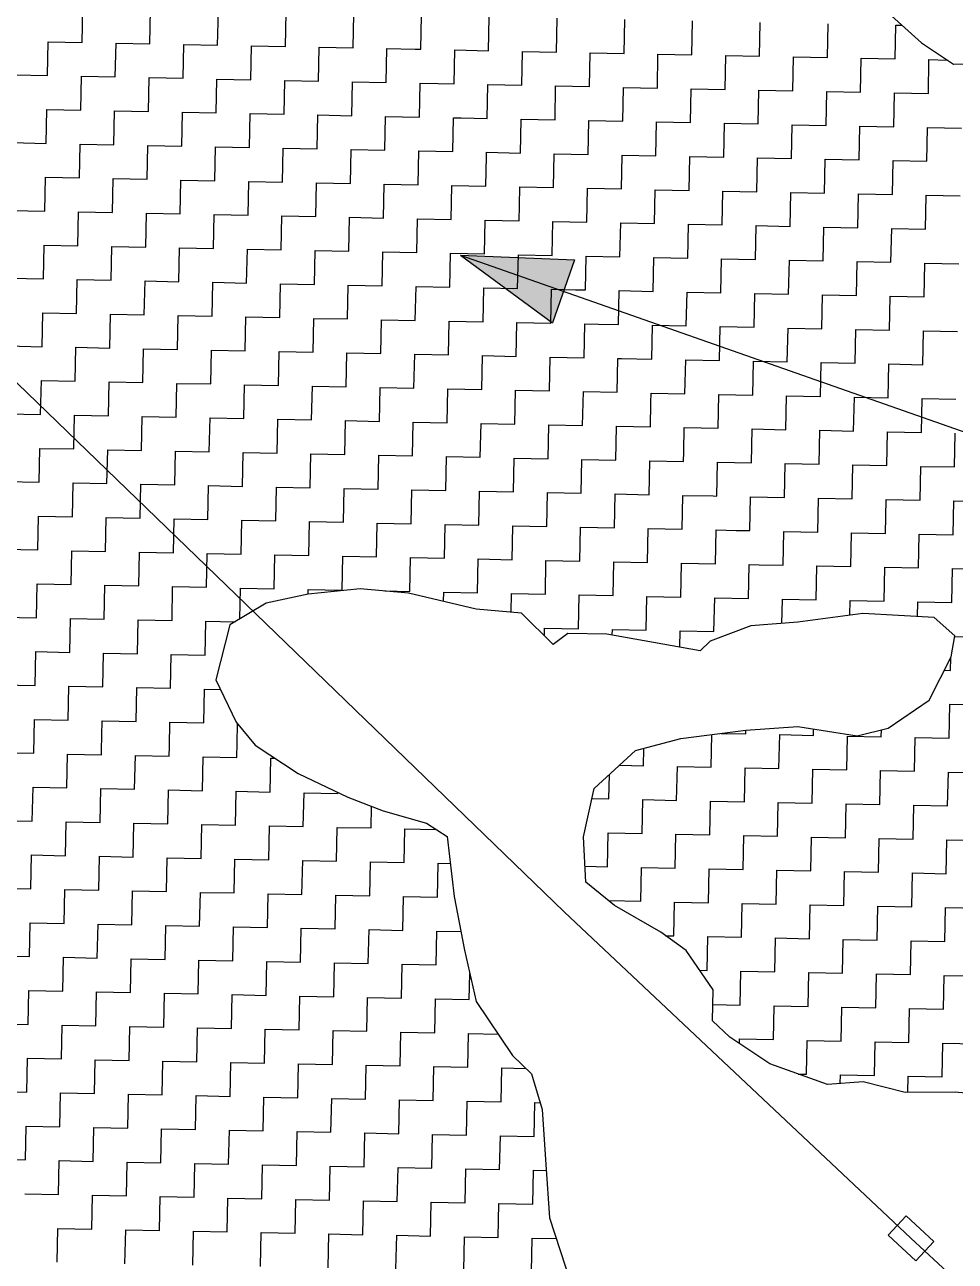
# Model space of a CAD drawing. Header units: metres. Extents: x 276691 to 279396, y 2061581 to 2064323.
# Drawn here: x 278993.2 to 279164.4, y 2063577.7 to 2063805 of the extents above; entities that cross this region are included whole.
import ezdxf

# ---------------------------------------------------------------- set-up
doc = ezdxf.new("R2010")
doc.units = ezdxf.units.M
doc.layers.add('POLY_HATCH', color=12, linetype='Continuous')
doc.layers.add('POLY_PARCEL', color=6, linetype='Continuous')

msp = doc.modelspace()

# ---------------------------------------------------------------- hatches: boundary and pattern name
h = msp.add_hatch(color=256)
h.paths.add_polyline_path([(279092.31, 2063756.03), (279094.34, 2063761.82), (279073.37, 2063762.67)])
h.paths.add_polyline_path([(279073.37, 2063762.67), (279090.28, 2063750.23), (279092.31, 2063756.03)])

# ---------------------------------------------------------------- linework, layer by layer
for points in [[(279073.37, 2063762.67), (279187.5, 2063722.65)], [(279073.37, 2063762.67), (279090.28, 2063750.23)], [(279073.37, 2063762.67), (279094.34, 2063761.82)], [(279094.34, 2063761.82), (279090.28, 2063750.23)]]:
    msp.add_lwpolyline(points)
msp.add_lwpolyline([(279155.33, 2063586.03), (279160.42, 2063581.32), (279157.16, 2063577.8), (279152.07, 2063582.51)], close=True)
at = {"layer": 'POLY_HATCH', "linetype": 'Continuous'}
for p, q in [((279003.8, 2063801.79), (279003.93, 2063808.02)), ((279016.26, 2063801.53), (279016.39, 2063807.76)), ((279028.72, 2063801.28), (279028.85, 2063807.51)), ((279041.18, 2063801.02), (279041.31, 2063807.25)), ((279053.64, 2063800.77), (279053.77, 2063807)), ((279066.1, 2063800.51), (279066.23, 2063806.74)), ((279078.56, 2063800.26), (279078.69, 2063806.49)), ((279091.02, 2063800.01), (279091.15, 2063806.24)), ((279103.48, 2063799.75), (279103.61, 2063805.98)), ((279115.94, 2063799.5), (279116.07, 2063805.73)), ((279128.4, 2063799.24), (279128.53, 2063805.47)), ((279140.86, 2063798.99), (279140.99, 2063805.22)), ((279153.32, 2063798.73), (279153.45, 2063804.96)), ((279153.45, 2063804.96), (279154.59, 2063804.94)), ((278997.44, 2063795.68), (278997.57, 2063801.91)), ((278997.57, 2063801.91), (279003.8, 2063801.79)), ((279009.9, 2063795.43), (279010.03, 2063801.66)), ((279010.03, 2063801.66), (279016.26, 2063801.53)), ((279022.36, 2063795.18), (279022.49, 2063801.41)), ((279022.49, 2063801.41), (279028.72, 2063801.28)), ((279034.82, 2063794.92), (279034.95, 2063801.15)), ((279034.95, 2063801.15), (279041.18, 2063801.02)), ((279047.28, 2063794.67), (279047.41, 2063800.9)), ((279047.41, 2063800.9), (279053.64, 2063800.77)), ((279059.74, 2063794.41), (279059.87, 2063800.64)), ((279059.87, 2063800.64), (279065.05, 2063800.54)), ((279065.05, 2063800.54), (279066.1, 2063800.51)), ((279072.2, 2063794.16), (279072.33, 2063800.39)), ((279072.33, 2063800.39), (279078.56, 2063800.26)), ((279084.66, 2063793.9), (279084.79, 2063800.13)), ((279084.79, 2063800.13), (279091.02, 2063800.01)), ((279097.13, 2063793.65), (279097.25, 2063799.88)), ((279097.25, 2063799.88), (279103.48, 2063799.75)), ((279109.59, 2063793.39), (279109.71, 2063799.62)), ((279109.71, 2063799.62), (279115.94, 2063799.5)), ((279122.05, 2063793.14), (279122.17, 2063799.37)), ((279122.17, 2063799.37), (279128.4, 2063799.24)), ((279134.51, 2063792.88), (279134.63, 2063799.11)), ((279134.63, 2063799.11), (279140.86, 2063798.99)), ((279146.97, 2063792.63), (279147.09, 2063798.86)), ((279147.09, 2063798.86), (279153.32, 2063798.73)), ((279159.43, 2063792.38), (279159.55, 2063798.61)), ((279159.55, 2063798.61), (279162.89, 2063798.54)), ((278991.21, 2063795.81), (278997.44, 2063795.68)), ((279003.54, 2063789.33), (279003.67, 2063795.56)), ((279003.67, 2063795.56), (279009.9, 2063795.43)), ((279016.01, 2063789.07), (279016.13, 2063795.3)), ((279016.13, 2063795.3), (279022.36, 2063795.18)), ((279028.47, 2063788.82), (279028.59, 2063795.05)), ((279028.59, 2063795.05), (279034.82, 2063794.92)), ((279040.93, 2063788.56), (279041.05, 2063794.79)), ((279041.05, 2063794.79), (279047.28, 2063794.67)), ((279053.39, 2063788.31), (279053.51, 2063794.54)), ((279053.51, 2063794.54), (279059.74, 2063794.41)), ((279065.85, 2063788.05), (279065.97, 2063794.28)), ((279065.97, 2063794.28), (279069.26, 2063794.22)), ((279069.26, 2063794.22), (279072.2, 2063794.16)), ((279078.31, 2063787.8), (279078.43, 2063794.03)), ((279078.43, 2063794.03), (279084.66, 2063793.9)), ((279090.77, 2063787.55), (279090.89, 2063793.78)), ((279090.89, 2063793.78), (279097.13, 2063793.65)), ((279103.23, 2063787.29), (279103.36, 2063793.52)), ((279103.36, 2063793.52), (279109.59, 2063793.39)), ((279115.69, 2063787.04), (279115.82, 2063793.27)), ((279115.82, 2063793.27), (279122.05, 2063793.14)), ((279128.15, 2063786.78), (279128.28, 2063793.01)), ((279128.28, 2063793.01), (279134.51, 2063792.88)), ((279140.61, 2063786.53), (279140.74, 2063792.76)), ((279140.74, 2063792.76), (279146.97, 2063792.63)), ((279153.07, 2063786.27), (279153.2, 2063792.5)), ((279153.2, 2063792.5), (279159.43, 2063792.38)), ((278997.19, 2063783.22), (278997.31, 2063789.45)), ((278997.31, 2063789.45), (279003.54, 2063789.33)), ((279009.65, 2063782.97), (279009.77, 2063789.2)), ((279009.77, 2063789.2), (279016.01, 2063789.07)), ((279022.11, 2063782.72), (279022.24, 2063788.95)), ((279022.24, 2063788.95), (279028.47, 2063788.82)), ((279034.57, 2063782.46), (279034.7, 2063788.69)), ((279034.7, 2063788.69), (279040.93, 2063788.56)), ((279047.03, 2063782.21), (279047.16, 2063788.44)), ((279047.16, 2063788.44), (279053.39, 2063788.31)), ((279059.49, 2063781.95), (279059.62, 2063788.18)), ((279059.62, 2063788.18), (279065.85, 2063788.05)), ((279071.95, 2063781.7), (279072.08, 2063787.93)), ((279072.08, 2063787.93), (279073.48, 2063787.9)), ((279073.48, 2063787.9), (279078.31, 2063787.8)), ((279084.41, 2063781.44), (279084.54, 2063787.67)), ((279084.54, 2063787.67), (279090.77, 2063787.55)), ((279096.87, 2063781.19), (279097, 2063787.42)), ((279097, 2063787.42), (279103.23, 2063787.29)), ((279109.33, 2063780.93), (279109.46, 2063787.16)), ((279109.46, 2063787.16), (279115.69, 2063787.04)), ((279121.79, 2063780.68), (279121.92, 2063786.91)), ((279121.92, 2063786.91), (279128.15, 2063786.78)), ((279134.25, 2063780.42), (279134.38, 2063786.65)), ((279134.38, 2063786.65), (279140.61, 2063786.53)), ((279146.71, 2063780.17), (279146.84, 2063786.4)), ((279146.84, 2063786.4), (279153.07, 2063786.27)), ((279159.17, 2063779.92), (279159.3, 2063786.15)), ((279159.3, 2063786.15), (279165.53, 2063786.02)), ((278990.96, 2063783.35), (278997.19, 2063783.22)), ((279003.29, 2063776.87), (279003.42, 2063783.1)), ((279003.42, 2063783.1), (279009.65, 2063782.97)), ((279015.75, 2063776.61), (279015.88, 2063782.84)), ((279015.88, 2063782.84), (279022.11, 2063782.72)), ((279028.21, 2063776.36), (279028.34, 2063782.59)), ((279028.34, 2063782.59), (279034.57, 2063782.46)), ((279040.67, 2063776.1), (279040.8, 2063782.33)), ((279040.8, 2063782.33), (279047.03, 2063782.21)), ((279053.13, 2063775.85), (279053.26, 2063782.08)), ((279053.26, 2063782.08), (279059.49, 2063781.95)), ((279065.59, 2063775.59), (279065.72, 2063781.82)), ((279065.72, 2063781.82), (279071.95, 2063781.7)), ((279078.17, 2063780.88), (279078.18, 2063781.57)), ((279078.18, 2063781.57), (279084.41, 2063781.44)), ((279090.51, 2063775.08), (279090.64, 2063781.32)), ((279090.64, 2063781.32), (279096.87, 2063781.19)), ((279078.05, 2063775.34), (279078.17, 2063780.88)), ((279102.97, 2063774.83), (279103.1, 2063781.06)), ((279103.1, 2063781.06), (279109.33, 2063780.93)), ((279115.43, 2063774.58), (279115.56, 2063780.81)), ((279115.56, 2063780.81), (279121.79, 2063780.68)), ((279127.89, 2063774.32), (279128.02, 2063780.55)), ((279128.02, 2063780.55), (279134.25, 2063780.42)), ((279140.35, 2063774.07), (279140.48, 2063780.3)), ((279140.48, 2063780.3), (279146.71, 2063780.17)), ((279152.82, 2063773.81), (279152.94, 2063780.04)), ((279152.94, 2063780.04), (279159.17, 2063779.92)), ((278996.93, 2063770.76), (278997.06, 2063776.99)), ((278997.06, 2063776.99), (279003.29, 2063776.87)), ((279009.39, 2063770.51), (279009.52, 2063776.74)), ((279009.52, 2063776.74), (279015.75, 2063776.61)), ((279021.85, 2063770.25), (279021.98, 2063776.48)), ((279021.98, 2063776.48), (279028.21, 2063776.36)), ((279034.31, 2063770), (279034.44, 2063776.23)), ((279034.44, 2063776.23), (279040.67, 2063776.1)), ((279046.77, 2063769.75), (279046.9, 2063775.98)), ((279046.9, 2063775.98), (279053.13, 2063775.85)), ((279059.23, 2063769.49), (279059.36, 2063775.72)), ((279059.36, 2063775.72), (279065.59, 2063775.59)), ((279071.7, 2063769.24), (279071.82, 2063775.47)), ((279071.82, 2063775.47), (279078.05, 2063775.34)), ((279084.21, 2063771.81), (279084.28, 2063775.21)), ((279084.28, 2063775.21), (279090.51, 2063775.08)), ((279096.62, 2063768.73), (279096.74, 2063774.96)), ((279096.74, 2063774.96), (279102.97, 2063774.83)), ((279109.08, 2063768.47), (279109.2, 2063774.7)), ((279109.2, 2063774.7), (279115.43, 2063774.58)), ((279121.54, 2063768.22), (279121.66, 2063774.45)), ((279121.66, 2063774.45), (279127.89, 2063774.32)), ((279134, 2063767.96), (279134.12, 2063774.19)), ((279134.12, 2063774.19), (279140.35, 2063774.07)), ((279146.46, 2063767.71), (279146.58, 2063773.94)), ((279146.58, 2063773.94), (279152.82, 2063773.81)), ((279158.92, 2063767.45), (279159.05, 2063773.68)), ((279159.05, 2063773.68), (279165.28, 2063773.56)), ((278990.7, 2063770.89), (278996.93, 2063770.76)), ((279003.04, 2063764.41), (279003.16, 2063770.64)), ((279003.16, 2063770.64), (279009.39, 2063770.51)), ((279015.5, 2063764.15), (279015.62, 2063770.38)), ((279015.62, 2063770.38), (279021.85, 2063770.25)), ((279027.96, 2063763.9), (279028.08, 2063770.13)), ((279028.08, 2063770.13), (279034.31, 2063770)), ((279040.42, 2063763.64), (279040.54, 2063769.87)), ((279040.54, 2063769.87), (279046.77, 2063769.75)), ((279084.16, 2063768.98), (279084.21, 2063771.81)), ((279052.88, 2063763.39), (279053, 2063769.62)), ((279053, 2063769.62), (279059.23, 2063769.49)), ((279065.34, 2063763.13), (279065.46, 2063769.36)), ((279065.46, 2063769.36), (279071.7, 2063769.24)), ((279077.8, 2063762.88), (279077.93, 2063769.11)), ((279077.93, 2063769.11), (279084.16, 2063768.98)), ((279090.26, 2063762.75), (279090.39, 2063768.85)), ((279090.39, 2063768.85), (279096.62, 2063768.73)), ((279102.72, 2063762.37), (279102.85, 2063768.6)), ((279102.85, 2063768.6), (279109.08, 2063768.47)), ((279115.18, 2063762.12), (279115.31, 2063768.35)), ((279115.31, 2063768.35), (279121.54, 2063768.22)), ((279127.64, 2063761.86), (279127.77, 2063768.09)), ((279127.77, 2063768.09), (279134, 2063767.96)), ((279140.1, 2063761.61), (279140.23, 2063767.84)), ((279140.23, 2063767.84), (279146.46, 2063767.71)), ((279152.56, 2063761.35), (279152.69, 2063767.58)), ((279152.69, 2063767.58), (279158.92, 2063767.45)), ((278996.68, 2063758.3), (278996.81, 2063764.53)), ((278996.81, 2063764.53), (279003.04, 2063764.41)), ((279009.14, 2063758.05), (279009.27, 2063764.28)), ((279009.27, 2063764.28), (279015.5, 2063764.15)), ((279021.6, 2063757.79), (279021.73, 2063764.02)), ((279021.73, 2063764.02), (279027.96, 2063763.9)), ((279034.06, 2063757.54), (279034.19, 2063763.77)), ((279034.19, 2063763.77), (279040.42, 2063763.64)), ((279046.52, 2063757.29), (279046.65, 2063763.52)), ((279046.65, 2063763.52), (279052.88, 2063763.39)), ((279058.98, 2063757.03), (279059.11, 2063763.26)), ((279059.11, 2063763.26), (279065.34, 2063763.13)), ((279071.44, 2063756.78), (279071.57, 2063763.01)), ((279071.57, 2063763.01), (279077.8, 2063762.88)), ((279083.9, 2063756.52), (279084.03, 2063762.75)), ((279084.03, 2063762.75), (279090.26, 2063762.62)), ((279090.26, 2063762.62), (279090.26, 2063762.75)), ((279096.36, 2063756.27), (279096.49, 2063762.5)), ((279096.49, 2063762.5), (279102.72, 2063762.37)), ((279108.82, 2063756.01), (279108.95, 2063762.24)), ((279108.95, 2063762.24), (279115.18, 2063762.12)), ((279121.28, 2063755.76), (279121.41, 2063761.99)), ((279121.41, 2063761.99), (279127.64, 2063761.86)), ((279133.74, 2063755.5), (279133.87, 2063761.73)), ((279133.87, 2063761.73), (279140.1, 2063761.61)), ((279146.2, 2063755.25), (279146.33, 2063761.48)), ((279146.33, 2063761.48), (279152.56, 2063761.35)), ((279158.66, 2063754.99), (279158.79, 2063761.22)), ((279158.79, 2063761.22), (279165.02, 2063761.1)), ((278990.45, 2063758.43), (278996.68, 2063758.3)), ((279002.78, 2063751.95), (279002.91, 2063758.18)), ((279002.91, 2063758.18), (279009.14, 2063758.05)), ((279015.24, 2063751.69), (279015.37, 2063757.92)), ((279015.37, 2063757.92), (279021.6, 2063757.79)), ((279027.7, 2063751.44), (279027.83, 2063757.67)), ((279027.83, 2063757.67), (279034.06, 2063757.54)), ((279040.16, 2063751.18), (279040.29, 2063757.41)), ((279040.29, 2063757.41), (279046.52, 2063757.29)), ((279052.62, 2063750.93), (279052.75, 2063757.16)), ((279052.75, 2063757.16), (279058.98, 2063757.03)), ((279065.08, 2063750.67), (279065.21, 2063756.9)), ((279065.21, 2063756.9), (279071.44, 2063756.78)), ((279077.54, 2063750.42), (279077.67, 2063756.65)), ((279077.67, 2063756.65), (279083.9, 2063756.52)), ((279090, 2063750.16), (279090.13, 2063756.39)), ((279090.13, 2063756.39), (279094.56, 2063756.3)), ((279094.56, 2063756.3), (279096.36, 2063756.27)), ((279102.46, 2063749.91), (279102.59, 2063756.14)), ((279102.59, 2063756.14), (279108.82, 2063756.01)), ((279114.92, 2063749.65), (279115.05, 2063755.89)), ((279115.05, 2063755.89), (279121.28, 2063755.76)), ((279127.39, 2063749.4), (279127.51, 2063755.63)), ((279127.51, 2063755.63), (279133.74, 2063755.5)), ((279139.85, 2063749.15), (279139.97, 2063755.38)), ((279139.97, 2063755.38), (279146.2, 2063755.25)), ((279152.31, 2063748.89), (279152.43, 2063755.12)), ((279152.43, 2063755.12), (279158.66, 2063754.99)), ((278996.42, 2063745.84), (278996.55, 2063752.07)), ((278996.55, 2063752.07), (279002.78, 2063751.95)), ((279008.88, 2063745.59), (279009.01, 2063751.82)), ((279009.01, 2063751.82), (279015.24, 2063751.69)), ((279021.34, 2063745.33), (279021.47, 2063751.56)), ((279021.47, 2063751.56), (279027.7, 2063751.44)), ((279033.8, 2063745.08), (279033.93, 2063751.31)), ((279033.93, 2063751.31), (279040.16, 2063751.18)), ((279046.27, 2063744.82), (279046.39, 2063751.05)), ((279046.39, 2063751.05), (279052.62, 2063750.93)), ((279058.73, 2063744.57), (279058.85, 2063750.8)), ((279058.85, 2063750.8), (279065.08, 2063750.67)), ((279071.19, 2063744.32), (279071.31, 2063750.55)), ((279071.31, 2063750.55), (279077.54, 2063750.42)), ((279083.65, 2063744.06), (279083.77, 2063750.29)), ((279083.77, 2063750.29), (279090, 2063750.16)), ((279096.11, 2063743.81), (279096.23, 2063750.04)), ((279096.23, 2063750.04), (279098.78, 2063749.98)), ((279098.78, 2063749.98), (279102.46, 2063749.91)), ((279108.57, 2063743.55), (279108.69, 2063749.78)), ((279108.69, 2063749.78), (279114.92, 2063749.65)), ((279121.03, 2063743.3), (279121.15, 2063749.53)), ((279121.15, 2063749.53), (279127.39, 2063749.4)), ((279133.49, 2063743.04), (279133.62, 2063749.27)), ((279133.62, 2063749.27), (279139.85, 2063749.15)), ((279145.95, 2063742.79), (279146.08, 2063749.02)), ((279146.08, 2063749.02), (279152.31, 2063748.89)), ((279158.41, 2063742.53), (279158.54, 2063748.76)), ((279158.54, 2063748.76), (279164.77, 2063748.64)), ((278990.19, 2063745.97), (278996.42, 2063745.84)), ((279002.53, 2063739.49), (279002.65, 2063745.72)), ((279002.65, 2063745.72), (279008.88, 2063745.59)), ((279014.99, 2063739.23), (279015.11, 2063745.46)), ((279015.11, 2063745.46), (279021.34, 2063745.33)), ((279027.45, 2063738.98), (279027.57, 2063745.21)), ((279027.57, 2063745.21), (279033.8, 2063745.08)), ((279039.91, 2063738.72), (279040.04, 2063744.95)), ((279040.04, 2063744.95), (279046.27, 2063744.82)), ((279052.37, 2063738.47), (279052.5, 2063744.7)), ((279052.5, 2063744.7), (279058.73, 2063744.57)), ((279064.83, 2063738.21), (279064.96, 2063744.44)), ((279064.96, 2063744.44), (279071.19, 2063744.32)), ((279077.29, 2063737.96), (279077.42, 2063744.19)), ((279077.42, 2063744.19), (279083.65, 2063744.06)), ((279089.75, 2063737.7), (279089.88, 2063743.93)), ((279089.88, 2063743.93), (279096.11, 2063743.81)), ((279102.21, 2063737.45), (279102.34, 2063743.68)), ((279102.34, 2063743.68), (279102.99, 2063743.67)), ((279102.99, 2063743.67), (279108.57, 2063743.55)), ((279114.67, 2063737.19), (279114.8, 2063743.42)), ((279114.8, 2063743.42), (279121.03, 2063743.3)), ((279127.13, 2063736.94), (279127.26, 2063743.17)), ((279127.26, 2063743.17), (279133.49, 2063743.04)), ((279139.59, 2063736.69), (279139.72, 2063742.92)), ((279139.72, 2063742.92), (279145.95, 2063742.79)), ((279152.05, 2063736.43), (279152.18, 2063742.66)), ((279152.18, 2063742.66), (279158.41, 2063742.53)), ((278996.17, 2063733.38), (278996.3, 2063739.61)), ((278996.3, 2063739.61), (279002.53, 2063739.49)), ((279008.63, 2063733.13), (279008.76, 2063739.36)), ((279008.76, 2063739.36), (279014.99, 2063739.23)), ((279021.09, 2063732.87), (279021.22, 2063739.1)), ((279021.22, 2063739.1), (279027.45, 2063738.98)), ((279033.55, 2063732.62), (279033.68, 2063738.85)), ((279033.68, 2063738.85), (279039.91, 2063738.72)), ((279046.01, 2063732.36), (279046.14, 2063738.59)), ((279046.14, 2063738.59), (279052.37, 2063738.47)), ((279058.47, 2063732.11), (279058.6, 2063738.34)), ((279058.6, 2063738.34), (279064.83, 2063738.21)), ((279070.93, 2063731.86), (279071.06, 2063738.09)), ((279071.06, 2063738.09), (279077.29, 2063737.96)), ((279083.39, 2063731.6), (279083.52, 2063737.83)), ((279083.52, 2063737.83), (279089.75, 2063737.7)), ((279095.85, 2063731.35), (279095.98, 2063737.58)), ((279095.98, 2063737.58), (279102.21, 2063737.45)), ((279108.4, 2063735.56), (279108.44, 2063737.32)), ((279108.44, 2063737.32), (279114.67, 2063737.19)), ((279120.77, 2063730.84), (279120.9, 2063737.07)), ((279120.9, 2063737.07), (279127.13, 2063736.94)), ((279133.23, 2063730.58), (279133.36, 2063736.81)), ((279133.36, 2063736.81), (279139.59, 2063736.69)), ((279145.69, 2063730.33), (279145.82, 2063736.56)), ((279145.82, 2063736.56), (279152.05, 2063736.43)), ((279158.15, 2063730.07), (279158.28, 2063736.3)), ((279158.28, 2063736.3), (279164.51, 2063736.18)), ((278989.94, 2063733.51), (278996.17, 2063733.38)), ((279108.31, 2063731.09), (279108.4, 2063735.56)), ((279002.27, 2063727.03), (279002.4, 2063733.26)), ((279002.4, 2063733.26), (279008.63, 2063733.13)), ((279014.73, 2063726.77), (279014.86, 2063733)), ((279014.86, 2063733), (279021.09, 2063732.87)), ((279027.19, 2063726.52), (279027.32, 2063732.75)), ((279027.32, 2063732.75), (279033.55, 2063732.62)), ((279039.65, 2063726.26), (279039.78, 2063732.49)), ((279039.78, 2063732.49), (279046.01, 2063732.36)), ((279052.11, 2063726.01), (279052.24, 2063732.24)), ((279052.24, 2063732.24), (279058.47, 2063732.11)), ((279064.57, 2063725.75), (279064.7, 2063731.98)), ((279064.7, 2063731.98), (279070.93, 2063731.86)), ((279077.03, 2063725.5), (279077.16, 2063731.73)), ((279077.16, 2063731.73), (279083.39, 2063731.6)), ((279089.49, 2063725.24), (279089.62, 2063731.47)), ((279089.62, 2063731.47), (279095.85, 2063731.35)), ((279101.96, 2063724.99), (279102.08, 2063731.22)), ((279102.08, 2063731.22), (279108.31, 2063731.09)), ((279114.45, 2063726.49), (279114.54, 2063730.96)), ((279114.54, 2063730.96), (279120.77, 2063730.84)), ((279126.88, 2063724.48), (279127, 2063730.71)), ((279127, 2063730.71), (279133.23, 2063730.58)), ((279139.34, 2063724.23), (279139.46, 2063730.46)), ((279139.46, 2063730.46), (279145.69, 2063730.33)), ((279151.8, 2063723.97), (279151.92, 2063730.2)), ((279151.92, 2063730.2), (279158.15, 2063730.07)), ((279164.26, 2063723.72), (279164.38, 2063729.95)), ((278995.91, 2063720.92), (278996.04, 2063727.15)), ((278996.04, 2063727.15), (279002.27, 2063727.03)), ((279008.37, 2063720.67), (279008.5, 2063726.9)), ((279008.5, 2063726.9), (279014.73, 2063726.77)), ((279020.84, 2063720.41), (279020.96, 2063726.64)), ((279020.96, 2063726.64), (279027.19, 2063726.52)), ((279033.3, 2063720.16), (279033.42, 2063726.39)), ((279033.42, 2063726.39), (279039.65, 2063726.26)), ((279045.76, 2063719.9), (279045.88, 2063726.13)), ((279045.88, 2063726.13), (279052.11, 2063726.01)), ((279058.22, 2063719.65), (279058.34, 2063725.88)), ((279058.34, 2063725.88), (279064.57, 2063725.75)), ((279070.68, 2063719.39), (279070.8, 2063725.63)), ((279070.8, 2063725.63), (279077.03, 2063725.5)), ((279083.14, 2063719.14), (279083.26, 2063725.37)), ((279083.26, 2063725.37), (279089.49, 2063725.24)), ((279095.6, 2063718.89), (279095.73, 2063725.12)), ((279095.73, 2063725.12), (279101.96, 2063724.99)), ((279108.06, 2063718.63), (279108.19, 2063724.86)), ((279108.19, 2063724.86), (279114.42, 2063724.73)), ((279114.42, 2063724.73), (279114.45, 2063726.49)), ((279120.52, 2063718.38), (279120.65, 2063724.61)), ((279120.65, 2063724.61), (279126.88, 2063724.48)), ((279132.98, 2063718.12), (279133.11, 2063724.35)), ((279133.11, 2063724.35), (279139.34, 2063724.23)), ((279145.44, 2063717.87), (279145.57, 2063724.1)), ((279145.57, 2063724.1), (279151.8, 2063723.97)), ((279157.9, 2063717.61), (279158.03, 2063723.84)), ((279158.03, 2063723.84), (279164.26, 2063723.72)), ((278989.68, 2063721.05), (278995.91, 2063720.92)), ((279002.02, 2063714.56), (279002.14, 2063720.79)), ((279002.14, 2063720.79), (279008.37, 2063720.67)), ((279014.48, 2063714.31), (279014.61, 2063720.54)), ((279014.61, 2063720.54), (279020.84, 2063720.41)), ((279026.94, 2063714.06), (279027.07, 2063720.29)), ((279027.07, 2063720.29), (279033.3, 2063720.16)), ((279039.4, 2063713.8), (279039.53, 2063720.03)), ((279039.53, 2063720.03), (279045.76, 2063719.9)), ((279051.86, 2063713.55), (279051.99, 2063719.78)), ((279051.99, 2063719.78), (279058.22, 2063719.65)), ((279064.32, 2063713.29), (279064.45, 2063719.52)), ((279064.45, 2063719.52), (279070.68, 2063719.39)), ((279076.78, 2063713.04), (279076.91, 2063719.27)), ((279076.91, 2063719.27), (279083.14, 2063719.14)), ((279089.24, 2063712.78), (279089.37, 2063719.01)), ((279089.37, 2063719.01), (279095.6, 2063718.89)), ((279101.7, 2063712.53), (279101.83, 2063718.76)), ((279101.83, 2063718.76), (279108.06, 2063718.63)), ((279114.16, 2063712.27), (279114.29, 2063718.5)), ((279114.29, 2063718.5), (279119.86, 2063718.39)), ((279119.86, 2063718.39), (279120.52, 2063718.38)), ((279126.62, 2063712.02), (279126.75, 2063718.25)), ((279126.75, 2063718.25), (279132.98, 2063718.12)), ((279139.08, 2063711.76), (279139.21, 2063717.99)), ((279139.21, 2063717.99), (279145.44, 2063717.87)), ((279151.54, 2063711.51), (279151.67, 2063717.74)), ((279151.67, 2063717.74), (279157.9, 2063717.61)), ((279164, 2063711.26), (279164.13, 2063717.49)), ((279164.13, 2063717.49), (279170.36, 2063717.36)), ((278995.66, 2063708.46), (278995.79, 2063714.69)), ((278995.79, 2063714.69), (279002.02, 2063714.56)), ((279008.12, 2063708.21), (279008.25, 2063714.44)), ((279008.25, 2063714.44), (279014.48, 2063714.31)), ((279020.58, 2063707.95), (279020.71, 2063714.18)), ((279020.71, 2063714.18), (279026.94, 2063714.06)), ((279033.04, 2063707.7), (279033.17, 2063713.93)), ((279033.17, 2063713.93), (279039.4, 2063713.8)), ((279045.5, 2063707.44), (279045.63, 2063713.67)), ((279045.63, 2063713.67), (279051.86, 2063713.55)), ((279057.96, 2063707.19), (279058.09, 2063713.42)), ((279058.09, 2063713.42), (279064.32, 2063713.29)), ((279070.42, 2063706.93), (279070.55, 2063713.16)), ((279070.55, 2063713.16), (279076.78, 2063713.04)), ((279082.88, 2063706.68), (279083.01, 2063712.91)), ((279083.01, 2063712.91), (279089.24, 2063712.78)), ((279095.34, 2063706.43), (279095.47, 2063712.66)), ((279095.47, 2063712.66), (279101.7, 2063712.53)), ((279107.8, 2063706.17), (279107.93, 2063712.4)), ((279107.93, 2063712.4), (279114.16, 2063712.27)), ((279120.26, 2063705.92), (279120.39, 2063712.15)), ((279120.39, 2063712.15), (279124.08, 2063712.07)), ((279124.08, 2063712.07), (279126.62, 2063712.02)), ((279132.72, 2063705.66), (279132.85, 2063711.89)), ((279132.85, 2063711.89), (279139.08, 2063711.76)), ((279145.18, 2063705.41), (279145.31, 2063711.64)), ((279145.31, 2063711.64), (279151.54, 2063711.51)), ((279157.65, 2063705.15), (279157.77, 2063711.38)), ((279157.77, 2063711.38), (279164, 2063711.26)), ((278989.43, 2063708.59), (278995.66, 2063708.46)), ((279001.76, 2063702.1), (279001.89, 2063708.33)), ((279001.89, 2063708.33), (279008.12, 2063708.21)), ((279014.22, 2063701.85), (279014.35, 2063708.08)), ((279014.35, 2063708.08), (279020.58, 2063707.95)), ((279026.68, 2063701.6), (279026.81, 2063707.83)), ((279026.81, 2063707.83), (279033.04, 2063707.7)), ((279039.14, 2063701.34), (279039.27, 2063707.57)), ((279039.27, 2063707.57), (279045.5, 2063707.44)), ((279051.6, 2063701.09), (279051.73, 2063707.32)), ((279051.73, 2063707.32), (279057.96, 2063707.19)), ((279064.06, 2063700.83), (279064.19, 2063707.06)), ((279064.19, 2063707.06), (279070.42, 2063706.93)), ((279076.53, 2063700.58), (279076.65, 2063706.81)), ((279076.65, 2063706.81), (279082.88, 2063706.68)), ((279088.99, 2063700.32), (279089.11, 2063706.55)), ((279089.11, 2063706.55), (279095.34, 2063706.43)), ((279101.45, 2063700.07), (279101.57, 2063706.3)), ((279101.57, 2063706.3), (279107.8, 2063706.17)), ((279113.91, 2063699.81), (279114.03, 2063706.04)), ((279114.03, 2063706.04), (279120.26, 2063705.92)), ((279126.37, 2063699.56), (279126.49, 2063705.79)), ((279126.49, 2063705.79), (279128.29, 2063705.75)), ((279128.29, 2063705.75), (279132.72, 2063705.66)), ((279138.83, 2063699.3), (279138.95, 2063705.53)), ((279138.95, 2063705.53), (279145.18, 2063705.41)), ((279151.29, 2063699.05), (279151.42, 2063705.28)), ((279151.42, 2063705.28), (279157.65, 2063705.15)), ((279163.75, 2063698.8), (279163.88, 2063705.03)), ((279163.88, 2063705.03), (279170.11, 2063704.9)), ((278995.41, 2063696), (278995.53, 2063702.23)), ((278995.53, 2063702.23), (279001.76, 2063702.1)), ((279007.87, 2063695.75), (279007.99, 2063701.98)), ((279007.99, 2063701.98), (279014.22, 2063701.85)), ((279020.33, 2063695.49), (279020.45, 2063701.72)), ((279020.45, 2063701.72), (279026.68, 2063701.6)), ((279032.8, 2063695.77), (279032.91, 2063701.47)), ((279032.91, 2063701.47), (279039.14, 2063701.34)), ((279045.36, 2063700.32), (279045.37, 2063701.21)), ((279045.37, 2063701.21), (279051.6, 2063701.09)), ((279059.46, 2063700.93), (279064.06, 2063700.83)), ((279070.26, 2063699.03), (279070.3, 2063700.7)), ((279070.3, 2063700.7), (279076.53, 2063700.58)), ((279082.69, 2063697.02), (279082.76, 2063700.45)), ((279082.76, 2063700.45), (279088.99, 2063700.32)), ((279095.09, 2063693.96), (279095.22, 2063700.2)), ((279095.22, 2063700.2), (279101.45, 2063700.07)), ((279107.55, 2063693.71), (279107.68, 2063699.94)), ((279107.68, 2063699.94), (279113.91, 2063699.81)), ((279120.01, 2063693.46), (279120.14, 2063699.69)), ((279120.14, 2063699.69), (279126.37, 2063699.56)), ((279132.59, 2063699.3), (279132.6, 2063699.43)), ((279132.6, 2063699.43), (279138.83, 2063699.3)), ((279132.51, 2063694.97), (279132.59, 2063699.3)), ((279145, 2063696.45), (279145.06, 2063699.18)), ((279145.06, 2063699.18), (279151.29, 2063699.05)), ((279157.46, 2063696.19), (279157.52, 2063698.92)), ((279157.52, 2063698.92), (279163.75, 2063698.8)), ((278989.18, 2063696.13), (278995.41, 2063696)), ((279001.51, 2063689.64), (279001.64, 2063695.87)), ((279001.64, 2063695.87), (279007.87, 2063695.75)), ((279013.97, 2063689.39), (279014.1, 2063695.62)), ((279014.1, 2063695.62), (279020.33, 2063695.49)), ((279026.43, 2063689.13), (279026.56, 2063695.36)), ((279026.56, 2063695.36), (279031.95, 2063695.25)), ((279088.83, 2063692.66), (279088.86, 2063694.09)), ((279088.86, 2063694.09), (279095.09, 2063693.96)), ((279101.3, 2063692.78), (279101.32, 2063693.84)), ((279101.32, 2063693.84), (279107.55, 2063693.71)), ((279113.72, 2063690.59), (279113.78, 2063693.58)), ((279113.78, 2063693.58), (279120.01, 2063693.46)), ((279164.28, 2063692.55), (279169.85, 2063692.44)), ((278995.15, 2063683.54), (278995.28, 2063689.77)), ((278995.28, 2063689.77), (279001.51, 2063689.64)), ((279007.61, 2063683.29), (279007.74, 2063689.52)), ((279007.74, 2063689.52), (279013.97, 2063689.39)), ((279020.07, 2063683.03), (279020.2, 2063689.26)), ((279020.2, 2063689.26), (279026.43, 2063689.13)), ((279163.49, 2063686.33), (279163.54, 2063688.65)), ((279162.38, 2063686.36), (279163.49, 2063686.33)), ((278988.92, 2063683.67), (278995.15, 2063683.54)), ((279001.25, 2063677.18), (279001.38, 2063683.41)), ((279001.38, 2063683.41), (279007.61, 2063683.29)), ((279013.71, 2063676.93), (279013.84, 2063683.16)), ((279013.84, 2063683.16), (279020.07, 2063683.03)), ((279026.17, 2063676.67), (279026.3, 2063682.9)), ((279026.3, 2063682.9), (279029.25, 2063682.84)), ((279163.24, 2063673.87), (279163.37, 2063680.1)), ((279163.37, 2063680.1), (279169.6, 2063679.98)), ((278994.9, 2063671.08), (278995.02, 2063677.31)), ((278995.02, 2063677.31), (279001.25, 2063677.18)), ((279007.37, 2063671.65), (279007.48, 2063677.06)), ((279007.48, 2063677.06), (279013.71, 2063676.93)), ((279019.85, 2063672.32), (279019.94, 2063676.8)), ((279019.94, 2063676.8), (279026.17, 2063676.67)), ((279032.33, 2063672.99), (279032.4, 2063676.45)), ((279119.5, 2063668.54), (279119.62, 2063674.52)), ((279121.3, 2063674.73), (279125.86, 2063674.64)), ((279125.86, 2063674.64), (279125.87, 2063675.32)), ((279131.96, 2063668.28), (279132.09, 2063674.51)), ((279132.09, 2063674.51), (279138.32, 2063674.38)), ((279138.32, 2063674.38), (279138.34, 2063675.56)), ((279150.78, 2063674.13), (279150.8, 2063675.38)), ((279019.82, 2063670.57), (279019.85, 2063672.32)), ((279032.28, 2063670.32), (279032.33, 2063672.99)), ((279144.42, 2063668.03), (279144.55, 2063674.26)), ((279144.55, 2063674.26), (279150.78, 2063674.13)), ((279156.88, 2063667.77), (279157.01, 2063674)), ((279157.01, 2063674), (279163.24, 2063673.87)), ((278988.67, 2063671.21), (278994.9, 2063671.08)), ((279001, 2063664.72), (279001.13, 2063670.95)), ((279001.13, 2063670.95), (279007.36, 2063670.83)), ((279007.36, 2063670.83), (279007.37, 2063671.65)), ((279013.46, 2063664.47), (279013.59, 2063670.7)), ((279013.59, 2063670.7), (279019.82, 2063670.57)), ((279025.92, 2063664.21), (279026.05, 2063670.44)), ((279026.05, 2063670.44), (279032.28, 2063670.32)), ((279038.38, 2063663.96), (279038.51, 2063670.19)), ((279038.51, 2063670.19), (279039.24, 2063670.17)), ((279107.04, 2063668.79), (279107.11, 2063671.98)), ((279102.63, 2063668.88), (279107.04, 2063668.79)), ((279113.14, 2063662.43), (279113.27, 2063668.66)), ((279113.27, 2063668.66), (279119.5, 2063668.54)), ((279125.6, 2063662.18), (279125.73, 2063668.41)), ((279125.73, 2063668.41), (279131.96, 2063668.28)), ((279138.06, 2063661.92), (279138.19, 2063668.15)), ((279138.19, 2063668.15), (279144.42, 2063668.03)), ((279150.52, 2063661.67), (279150.65, 2063667.9)), ((279150.65, 2063667.9), (279156.88, 2063667.77)), ((279162.98, 2063661.41), (279163.11, 2063667.64)), ((279163.11, 2063667.64), (279169.34, 2063667.52)), ((279100.68, 2063662.69), (279100.77, 2063667.17)), ((278994.64, 2063658.62), (278994.77, 2063664.85)), ((278994.77, 2063664.85), (279001, 2063664.72)), ((279007.1, 2063658.37), (279007.23, 2063664.6)), ((279007.23, 2063664.6), (279013.46, 2063664.47)), ((279019.56, 2063658.11), (279019.69, 2063664.34)), ((279019.69, 2063664.34), (279025.92, 2063664.21)), ((279032.02, 2063657.86), (279032.15, 2063664.09)), ((279032.15, 2063664.09), (279038.38, 2063663.96)), ((279044.48, 2063657.6), (279044.61, 2063663.83)), ((279044.61, 2063663.83), (279050.84, 2063663.7)), ((279050.84, 2063663.7), (279050.84, 2063663.87)), ((279056.94, 2063657.35), (279057.02, 2063661.32)), ((279097.56, 2063662.75), (279100.68, 2063662.69)), ((279106.79, 2063656.33), (279106.91, 2063662.56)), ((279106.91, 2063662.56), (279113.14, 2063662.43)), ((279119.25, 2063656.07), (279119.37, 2063662.3)), ((279119.37, 2063662.3), (279125.6, 2063662.18)), ((279131.71, 2063655.82), (279131.83, 2063662.05)), ((279131.83, 2063662.05), (279138.06, 2063661.92)), ((279144.17, 2063655.57), (279144.29, 2063661.8)), ((279144.29, 2063661.8), (279150.52, 2063661.67)), ((279156.63, 2063655.31), (279156.75, 2063661.54)), ((279156.75, 2063661.54), (279162.98, 2063661.41)), ((278988.41, 2063658.75), (278994.64, 2063658.62)), ((279000.74, 2063652.26), (279000.87, 2063658.49)), ((279000.87, 2063658.49), (279007.1, 2063658.37)), ((279013.21, 2063652.01), (279013.33, 2063658.24)), ((279013.33, 2063658.24), (279019.56, 2063658.11)), ((279025.67, 2063651.75), (279025.79, 2063657.98)), ((279025.79, 2063657.98), (279032.02, 2063657.86)), ((279038.13, 2063651.5), (279038.25, 2063657.73)), ((279038.25, 2063657.73), (279044.48, 2063657.6)), ((279050.59, 2063651.24), (279050.71, 2063657.47)), ((279050.71, 2063657.47), (279056.94, 2063657.35)), ((279063.05, 2063650.99), (279063.17, 2063657.22)), ((279063.17, 2063657.22), (279068.92, 2063657.1)), ((279100.43, 2063650.23), (279100.56, 2063656.46)), ((279100.56, 2063656.46), (279106.79, 2063656.33)), ((279112.89, 2063649.97), (279113.02, 2063656.2)), ((279113.02, 2063656.2), (279119.25, 2063656.07)), ((279125.35, 2063649.72), (279125.48, 2063655.95)), ((279125.48, 2063655.95), (279131.71, 2063655.82)), ((279137.81, 2063649.46), (279137.94, 2063655.69)), ((279137.94, 2063655.69), (279144.17, 2063655.57)), ((279150.27, 2063649.21), (279150.4, 2063655.44)), ((279150.4, 2063655.44), (279156.63, 2063655.31)), ((279162.73, 2063648.95), (279162.86, 2063655.18)), ((279162.86, 2063655.18), (279169.09, 2063655.06)), ((278994.39, 2063646.16), (278994.51, 2063652.39)), ((278994.51, 2063652.39), (279000.74, 2063652.26)), ((279006.85, 2063645.91), (279006.98, 2063652.14)), ((279006.98, 2063652.14), (279013.21, 2063652.01)), ((279019.31, 2063645.65), (279019.44, 2063651.88)), ((279019.44, 2063651.88), (279025.67, 2063651.75)), ((279031.77, 2063645.4), (279031.9, 2063651.63)), ((279031.9, 2063651.63), (279038.13, 2063651.5)), ((279044.23, 2063645.14), (279044.36, 2063651.37)), ((279044.36, 2063651.37), (279050.59, 2063651.24)), ((279056.69, 2063644.89), (279056.82, 2063651.12)), ((279056.82, 2063651.12), (279063.05, 2063650.99)), ((279069.15, 2063644.63), (279069.28, 2063650.86)), ((279069.28, 2063650.86), (279071.53, 2063650.82)), ((279096.28, 2063650.31), (279100.43, 2063650.23)), ((279106.53, 2063643.87), (279106.66, 2063650.1)), ((279106.66, 2063650.1), (279112.89, 2063649.97)), ((279118.99, 2063643.61), (279119.12, 2063649.84)), ((279119.12, 2063649.84), (279125.35, 2063649.72)), ((279131.45, 2063643.36), (279131.58, 2063649.59)), ((279131.58, 2063649.59), (279137.81, 2063649.46)), ((279143.91, 2063643.11), (279144.04, 2063649.34)), ((279144.04, 2063649.34), (279150.27, 2063649.21)), ((279156.37, 2063642.85), (279156.5, 2063649.08)), ((279156.5, 2063649.08), (279162.73, 2063648.95)), ((278988.16, 2063646.29), (278994.39, 2063646.16)), ((279000.49, 2063639.8), (279000.62, 2063646.03)), ((279000.62, 2063646.03), (279006.85, 2063645.91)), ((279012.95, 2063639.55), (279013.08, 2063645.78)), ((279013.08, 2063645.78), (279019.31, 2063645.65)), ((279025.41, 2063639.29), (279025.54, 2063645.52)), ((279025.54, 2063645.52), (279031.77, 2063645.4)), ((279037.87, 2063639.04), (279038, 2063645.27)), ((279038, 2063645.27), (279044.23, 2063645.14)), ((279050.33, 2063638.78), (279050.46, 2063645.01)), ((279050.46, 2063645.01), (279056.69, 2063644.89)), ((279062.79, 2063638.53), (279062.92, 2063644.76)), ((279062.92, 2063644.76), (279069.15, 2063644.63)), ((279100.61, 2063643.99), (279106.53, 2063643.87)), ((279112.63, 2063637.51), (279112.76, 2063643.74)), ((279112.76, 2063643.74), (279118.99, 2063643.61)), ((279125.09, 2063637.26), (279125.22, 2063643.49)), ((279125.22, 2063643.49), (279131.45, 2063643.36)), ((279137.55, 2063637), (279137.68, 2063643.23)), ((279137.68, 2063643.23), (279143.91, 2063643.11)), ((279150.02, 2063636.75), (279150.14, 2063642.98)), ((279150.14, 2063642.98), (279156.37, 2063642.85)), ((279162.48, 2063636.49), (279162.6, 2063642.72)), ((279162.6, 2063642.72), (279168.83, 2063642.6)), ((278994.13, 2063633.7), (278994.26, 2063639.93)), ((278994.26, 2063639.93), (279000.49, 2063639.8)), ((279006.59, 2063633.44), (279006.72, 2063639.67)), ((279006.72, 2063639.67), (279012.95, 2063639.55)), ((279019.05, 2063633.19), (279019.18, 2063639.42)), ((279019.18, 2063639.42), (279025.41, 2063639.29)), ((279031.51, 2063632.94), (279031.64, 2063639.17)), ((279031.64, 2063639.17), (279037.87, 2063639.04)), ((279043.97, 2063632.68), (279044.1, 2063638.91)), ((279044.1, 2063638.91), (279050.33, 2063638.78)), ((279056.43, 2063632.43), (279056.56, 2063638.66)), ((279056.56, 2063638.66), (279062.79, 2063638.53)), ((279068.9, 2063632.17), (279069.02, 2063638.4)), ((279069.02, 2063638.4), (279073.46, 2063638.31)), ((279111.1, 2063637.54), (279112.63, 2063637.51)), ((279118.74, 2063631.15), (279118.86, 2063637.38)), ((279118.86, 2063637.38), (279125.09, 2063637.26)), ((279131.2, 2063630.9), (279131.32, 2063637.13)), ((279131.32, 2063637.13), (279137.55, 2063637)), ((279143.66, 2063630.64), (279143.78, 2063636.87)), ((279143.78, 2063636.87), (279150.02, 2063636.75)), ((279156.12, 2063630.39), (279156.25, 2063636.62)), ((279156.25, 2063636.62), (279162.48, 2063636.49)), ((278987.9, 2063633.83), (278994.13, 2063633.7)), ((279000.24, 2063627.34), (279000.36, 2063633.57)), ((279000.36, 2063633.57), (279006.59, 2063633.44)), ((279012.7, 2063627.09), (279012.82, 2063633.32)), ((279012.82, 2063633.32), (279019.05, 2063633.19)), ((279025.16, 2063626.83), (279025.28, 2063633.06)), ((279025.28, 2063633.06), (279031.51, 2063632.94)), ((279037.62, 2063626.58), (279037.74, 2063632.81)), ((279037.74, 2063632.81), (279043.97, 2063632.68)), ((279050.08, 2063626.32), (279050.2, 2063632.55)), ((279050.2, 2063632.55), (279056.43, 2063632.43)), ((279062.54, 2063626.07), (279062.67, 2063632.3)), ((279062.67, 2063632.3), (279068.9, 2063632.17)), ((279117.38, 2063631.18), (279118.74, 2063631.15)), ((279075, 2063625.81), (279075.1, 2063630.62)), ((279124.84, 2063624.8), (279124.97, 2063631.03)), ((279124.97, 2063631.03), (279131.2, 2063630.9)), ((279137.3, 2063624.54), (279137.43, 2063630.77)), ((279137.43, 2063630.77), (279143.66, 2063630.64)), ((279149.76, 2063624.29), (279149.89, 2063630.52)), ((279149.89, 2063630.52), (279156.12, 2063630.39)), ((279162.22, 2063624.03), (279162.35, 2063630.26)), ((279162.35, 2063630.26), (279168.58, 2063630.14)), ((278993.88, 2063621.24), (278994.01, 2063627.47)), ((278994.01, 2063627.47), (279000.24, 2063627.34)), ((279006.34, 2063620.98), (279006.47, 2063627.21)), ((279006.47, 2063627.21), (279012.7, 2063627.09)), ((279018.8, 2063620.73), (279018.93, 2063626.96)), ((279018.93, 2063626.96), (279025.16, 2063626.83)), ((279031.26, 2063620.48), (279031.39, 2063626.71)), ((279031.39, 2063626.71), (279037.62, 2063626.58)), ((279043.72, 2063620.22), (279043.85, 2063626.45)), ((279043.85, 2063626.45), (279050.08, 2063626.32)), ((279056.18, 2063619.97), (279056.31, 2063626.2)), ((279056.31, 2063626.2), (279062.54, 2063626.07)), ((279068.64, 2063619.71), (279068.77, 2063625.94)), ((279068.77, 2063625.94), (279075, 2063625.81)), ((279119.78, 2063624.9), (279124.84, 2063624.8)), ((279130.94, 2063618.44), (279131.07, 2063624.67)), ((279131.07, 2063624.67), (279137.3, 2063624.54)), ((279143.4, 2063618.18), (279143.53, 2063624.41)), ((279143.53, 2063624.41), (279149.76, 2063624.29)), ((279155.86, 2063617.93), (279155.99, 2063624.16)), ((279155.99, 2063624.16), (279162.22, 2063624.03)), ((278987.65, 2063621.37), (278993.88, 2063621.24)), ((278999.98, 2063614.88), (279000.11, 2063621.11)), ((279000.11, 2063621.11), (279006.34, 2063620.98)), ((279012.44, 2063614.63), (279012.57, 2063620.86)), ((279012.57, 2063620.86), (279018.8, 2063620.73)), ((279024.9, 2063614.37), (279025.03, 2063620.6)), ((279025.03, 2063620.6), (279031.26, 2063620.48)), ((279037.36, 2063614.12), (279037.49, 2063620.35)), ((279037.49, 2063620.35), (279043.72, 2063620.22)), ((279049.82, 2063613.86), (279049.95, 2063620.09)), ((279049.95, 2063620.09), (279056.18, 2063619.97)), ((279062.28, 2063613.61), (279062.41, 2063619.84)), ((279062.41, 2063619.84), (279068.64, 2063619.71)), ((279074.74, 2063613.35), (279074.87, 2063619.58)), ((279074.87, 2063619.58), (279080.29, 2063619.47)), ((279124.69, 2063617.7), (279124.71, 2063618.57)), ((279124.71, 2063618.57), (279130.94, 2063618.44)), ((279137.05, 2063612.08), (279137.17, 2063618.31)), ((279137.17, 2063618.31), (279143.4, 2063618.18)), ((279149.51, 2063611.83), (279149.63, 2063618.06)), ((279149.63, 2063618.06), (279155.86, 2063617.93)), ((279161.97, 2063611.57), (279162.09, 2063617.8)), ((279162.09, 2063617.8), (279168.32, 2063617.68)), ((278993.62, 2063608.78), (278993.75, 2063615.01)), ((278993.75, 2063615.01), (278999.98, 2063614.88)), ((279006.08, 2063608.52), (279006.21, 2063614.75)), ((279006.21, 2063614.75), (279012.44, 2063614.63)), ((279018.54, 2063608.27), (279018.67, 2063614.5)), ((279018.67, 2063614.5), (279024.9, 2063614.37)), ((279031, 2063608.01), (279031.13, 2063614.25)), ((279031.13, 2063614.25), (279037.36, 2063614.12)), ((279043.47, 2063607.76), (279043.59, 2063613.99)), ((279043.59, 2063613.99), (279049.82, 2063613.86)), ((279055.93, 2063607.51), (279056.05, 2063613.74)), ((279056.05, 2063613.74), (279062.28, 2063613.61)), ((279068.39, 2063607.25), (279068.51, 2063613.48)), ((279068.51, 2063613.48), (279074.74, 2063613.35)), ((279080.85, 2063607), (279080.97, 2063613.23)), ((279080.97, 2063613.23), (279085.43, 2063613.14)), ((279135.48, 2063612.11), (279137.05, 2063612.08)), ((279143.24, 2063610.35), (279143.28, 2063611.95)), ((279143.28, 2063611.95), (279149.51, 2063611.83)), ((279155.68, 2063608.71), (279155.74, 2063611.7)), ((279155.74, 2063611.7), (279161.97, 2063611.57)), ((278987.39, 2063608.91), (278993.62, 2063608.78)), ((278999.73, 2063602.42), (278999.85, 2063608.65)), ((278999.85, 2063608.65), (279006.08, 2063608.52)), ((279012.19, 2063602.17), (279012.31, 2063608.4)), ((279012.31, 2063608.4), (279018.54, 2063608.27)), ((279024.65, 2063601.91), (279024.77, 2063608.14)), ((279024.77, 2063608.14), (279031, 2063608.01)), ((279037.11, 2063601.66), (279037.24, 2063607.89)), ((279037.24, 2063607.89), (279043.47, 2063607.76)), ((279049.57, 2063601.4), (279049.7, 2063607.63)), ((279049.7, 2063607.63), (279055.93, 2063607.51)), ((279062.03, 2063601.15), (279062.16, 2063607.38)), ((279062.16, 2063607.38), (279068.39, 2063607.25)), ((279074.49, 2063600.89), (279074.62, 2063607.12)), ((279074.62, 2063607.12), (279080.85, 2063607)), ((279086.95, 2063600.64), (279087.08, 2063606.87)), ((279087.08, 2063606.87), (279088.01, 2063606.85)), ((278993.37, 2063596.32), (278993.5, 2063602.55)), ((278993.5, 2063602.55), (278999.73, 2063602.42)), ((279005.83, 2063596.06), (279005.96, 2063602.29)), ((279005.96, 2063602.29), (279012.19, 2063602.17)), ((279018.29, 2063595.81), (279018.42, 2063602.04)), ((279018.42, 2063602.04), (279024.65, 2063601.91)), ((279030.75, 2063595.55), (279030.88, 2063601.78)), ((279030.88, 2063601.78), (279037.11, 2063601.66)), ((279043.21, 2063595.3), (279043.34, 2063601.53)), ((279043.34, 2063601.53), (279049.57, 2063601.4)), ((279055.67, 2063595.05), (279055.8, 2063601.28)), ((279055.8, 2063601.28), (279062.03, 2063601.15)), ((279068.13, 2063594.79), (279068.26, 2063601.02)), ((279068.26, 2063601.02), (279074.49, 2063600.89)), ((279080.59, 2063594.54), (279080.72, 2063600.77)), ((279080.72, 2063600.77), (279086.95, 2063600.64)), ((278987.14, 2063596.45), (278993.37, 2063596.32)), ((278999.47, 2063589.96), (278999.6, 2063596.19)), ((278999.6, 2063596.19), (279005.83, 2063596.06)), ((279011.93, 2063589.71), (279012.06, 2063595.94)), ((279012.06, 2063595.94), (279018.29, 2063595.81)), ((279024.39, 2063589.45), (279024.52, 2063595.68)), ((279024.52, 2063595.68), (279030.75, 2063595.55)), ((279036.85, 2063589.2), (279036.98, 2063595.43)), ((279036.98, 2063595.43), (279043.21, 2063595.3)), ((279049.31, 2063588.94), (279049.44, 2063595.17)), ((279049.44, 2063595.17), (279055.67, 2063595.05)), ((279061.77, 2063588.69), (279061.9, 2063594.92)), ((279061.9, 2063594.92), (279068.13, 2063594.79)), ((279074.23, 2063588.43), (279074.36, 2063594.66)), ((279074.36, 2063594.66), (279080.59, 2063594.54)), ((279086.69, 2063588.18), (279086.82, 2063594.41)), ((279086.82, 2063594.41), (279089.14, 2063594.36)), ((278993.24, 2063590.09), (278999.47, 2063589.96)), ((279005.58, 2063583.6), (279005.7, 2063589.83)), ((279005.7, 2063589.83), (279011.93, 2063589.71)), ((279018.04, 2063583.35), (279018.16, 2063589.58)), ((279018.16, 2063589.58), (279024.39, 2063589.45)), ((279030.5, 2063583.09), (279030.62, 2063589.32)), ((279030.62, 2063589.32), (279036.85, 2063589.2)), ((279042.96, 2063582.84), (279043.08, 2063589.07)), ((279043.08, 2063589.07), (279049.31, 2063588.94)), ((279055.42, 2063582.58), (279055.54, 2063588.82)), ((279055.54, 2063588.82), (279061.77, 2063588.69)), ((279067.88, 2063582.33), (279068, 2063588.56)), ((279068, 2063588.56), (279074.23, 2063588.43)), ((279080.34, 2063582.08), (279080.46, 2063588.31)), ((279080.46, 2063588.31), (279086.69, 2063588.18)), ((278999.22, 2063577.5), (278999.34, 2063583.73)), ((278999.34, 2063583.73), (279005.58, 2063583.6)), ((279011.68, 2063577.25), (279011.81, 2063583.48)), ((279011.81, 2063583.48), (279018.04, 2063583.35)), ((279024.14, 2063576.99), (279024.27, 2063583.22)), ((279024.27, 2063583.22), (279030.5, 2063583.09)), ((279036.6, 2063576.74), (279036.73, 2063582.97)), ((279036.73, 2063582.97), (279042.96, 2063582.84)), ((279049.06, 2063576.48), (279049.19, 2063582.71)), ((279049.19, 2063582.71), (279055.42, 2063582.58)), ((279061.52, 2063576.23), (279061.65, 2063582.46)), ((279061.65, 2063582.46), (279067.88, 2063582.33)), ((279073.98, 2063575.97), (279074.11, 2063582.2)), ((279074.11, 2063582.2), (279080.34, 2063582.08)), ((279086.44, 2063575.72), (279086.57, 2063581.95)), ((279086.57, 2063581.95), (279091, 2063581.86))]:
    msp.add_line(p, q, dxfattribs=at)
at = {"layer": 'POLY_HATCH'}
for p, q in [((279152.05, 2063807.21), (279158.18, 2063801.73)), ((279158.18, 2063801.73), (279164.05, 2063797.75)), ((279164.05, 2063797.75), (279170.01, 2063797.92)), ((279045.39, 2063700.33), (279037.62, 2063698.7)), ((279054.93, 2063701.32), (279045.39, 2063700.33)), ((279063.84, 2063700.54), (279054.93, 2063701.32)), ((279076.28, 2063697.61), (279063.84, 2063700.54)), ((279037.62, 2063698.7), (279030.99, 2063694.67)), ((279084.59, 2063696.85), (279076.28, 2063697.61)), ((279090.43, 2063691.08), (279084.59, 2063696.85)), ((279135.44, 2063695.21), (279126.8, 2063694.5)), ((279147.38, 2063696.76), (279135.44, 2063695.21)), ((279160.5, 2063696.02), (279147.38, 2063696.76)), ((279164.3, 2063692.68), (279160.5, 2063696.02)), ((279030.99, 2063694.67), (279028.41, 2063684.61)), ((279093.15, 2063693.11), (279090.43, 2063691.08)), ((279100.28, 2063692.96), (279093.15, 2063693.11)), ((279117.48, 2063689.93), (279100.28, 2063692.96)), ((279126.8, 2063694.5), (279119.3, 2063691.68)), ((279163.63, 2063688.82), (279164.3, 2063692.68)), ((279119.3, 2063691.68), (279117.48, 2063689.93)), ((279159.6, 2063680.88), (279163.63, 2063688.82)), ((279028.41, 2063684.61), (279032.11, 2063676.81)), ((279152.06, 2063675.68), (279159.6, 2063680.88)), ((279032.11, 2063676.81), (279035.6, 2063672.57)), ((279113.93, 2063673.78), (279125.86, 2063675.32)), ((279125.86, 2063675.32), (279135.4, 2063676.02)), ((279135.4, 2063676.02), (279146.37, 2063674.31)), ((279146.37, 2063674.31), (279152.06, 2063675.68)), ((279035.6, 2063672.57), (279043.53, 2063667.35)), ((279105.55, 2063671.57), (279113.93, 2063673.78)), ((279097.97, 2063664.59), (279105.55, 2063671.57)), ((279043.53, 2063667.35), (279052.66, 2063663)), ((279052.66, 2063663), (279059.15, 2063660.49)), ((279096.01, 2063655.71), (279097.97, 2063664.59)), ((279059.15, 2063660.49), (279067.14, 2063658.25)), ((279067.14, 2063658.25), (279070.96, 2063655.79)), ((279070.96, 2063655.79), (279072.22, 2063644.76)), ((279096.43, 2063647.37), (279096.01, 2063655.71)), ((279101.7, 2063643.1), (279096.43, 2063647.37)), ((279072.22, 2063644.76), (279074.1, 2063634.91)), ((279110.23, 2063638.17), (279101.7, 2063643.1)), ((279114.92, 2063634.8), (279110.23, 2063638.17)), ((279074.1, 2063634.91), (279076.29, 2063625.47)), ((279119.83, 2063627.57), (279114.92, 2063634.8)), ((279119.71, 2063621.92), (279119.83, 2063627.57)), ((279076.29, 2063625.47), (279082.93, 2063615.52)), ((279122.93, 2063618.88), (279119.71, 2063621.92)), ((279130.26, 2063613.97), (279122.93, 2063618.88)), ((279082.93, 2063615.52), (279086.43, 2063612.18)), ((279140.9, 2063610.19), (279130.26, 2063613.97)), ((279086.43, 2063612.18), (279088.38, 2063605.6)), ((279147.45, 2063610.65), (279140.9, 2063610.19)), ((279155.15, 2063608.71), (279147.45, 2063610.65)), ((279164.38, 2063608.81), (279155.15, 2063608.71)), ((279179.82, 2063607.31), (279164.38, 2063608.81)), ((279088.38, 2063605.6), (279089.06, 2063595.47)), ((279089.06, 2063595.47), (279089.76, 2063585.65)), ((279089.76, 2063585.65), (279093.68, 2063573.67))]:
    msp.add_line(p, q, dxfattribs=at)
at = {"layer": 'POLY_PARCEL'}
for p, q in [((279092.44, 2063641.91), (278979.26, 2063751.27)), ((279156.24, 2063581.91), (279092.44, 2063641.91)), ((279262.93, 2063483.24), (279156.24, 2063581.91))]:
    msp.add_line(p, q, dxfattribs=at)

doc.saveas('drawing.dxf')
